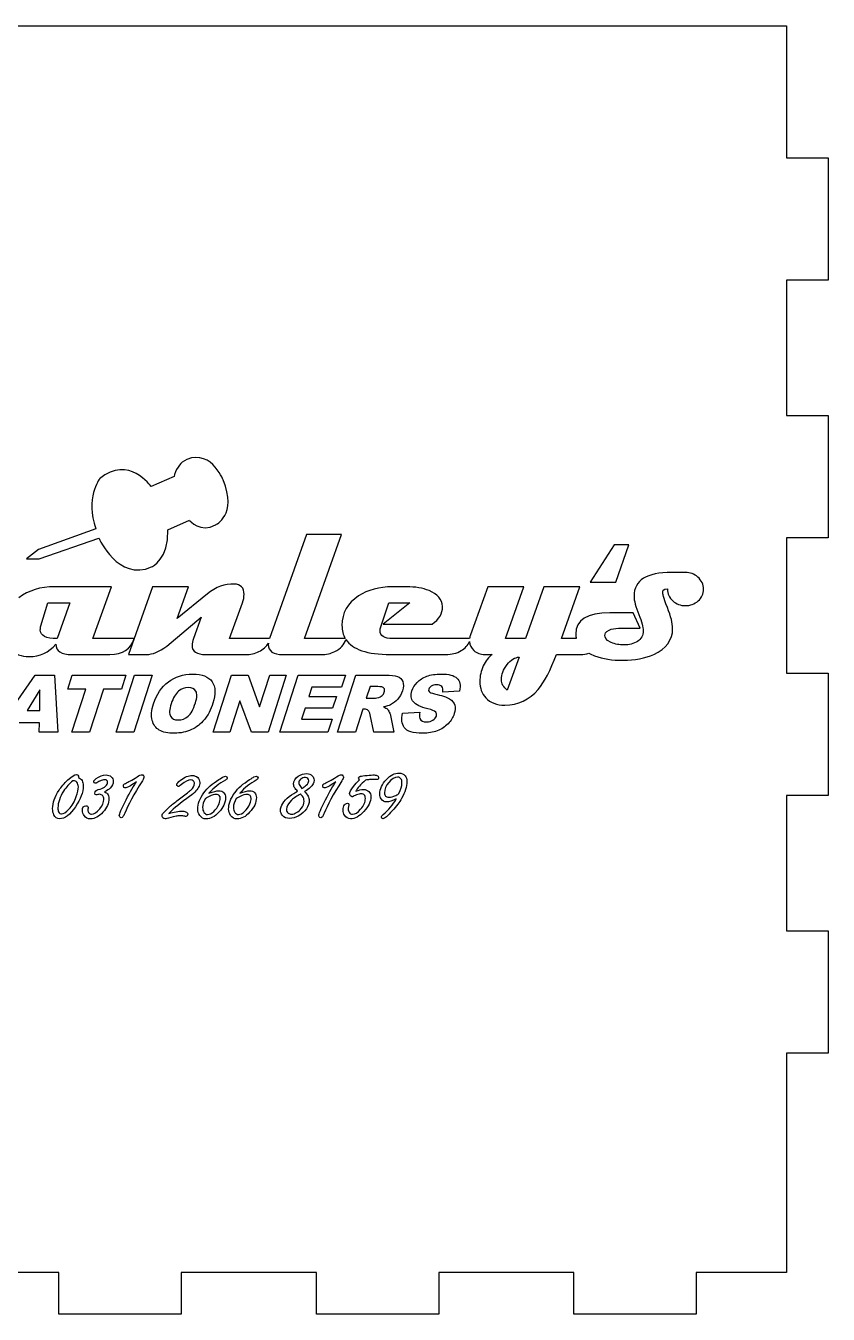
# Model space of a CAD drawing. Extents: x 3 to 321, y 332 to 598.
# Drawn here: x 50.9 to 113.2, y 494 to 594 of the extents above; entities that cross this region are included whole.
import ezdxf

# ---------------------------------------------------------------- set-up
doc = ezdxf.new("R2010")
doc.units = 0
doc.layers.get('0').update_dxf_attribs({"linetype": 'CONTINUOUS'})

msp = doc.modelspace()

# ---------------------------------------------------------------- linework, layer by layer
at = {"color": 7}
for p, q in [((6.468883, 594.014871), (109.968883, 594.014871)), ((109.968883, 594.014871), (109.968883, 583.764871)), ((109.968883, 583.764871), (113.218883, 583.764871)), ((113.218883, 583.764871), (113.218883, 574.264871)), ((113.218883, 574.264871), (109.968883, 574.264871)), ((109.968883, 574.264871), (109.968883, 563.764871)), ((109.968883, 563.764871), (113.218883, 563.764871)), ((113.218883, 563.764871), (113.218883, 554.264871)), ((113.218883, 554.264871), (109.968883, 554.264871)), ((109.968883, 554.264871), (109.968883, 543.764871)), ((109.968883, 543.764871), (113.218883, 543.764871)), ((113.218883, 543.764871), (113.218883, 534.264871)), ((113.218883, 534.264871), (109.968883, 534.264871)), ((109.968883, 534.264871), (109.968883, 523.764871)), ((109.968883, 523.764871), (113.218883, 523.764871)), ((113.218883, 523.764871), (113.218883, 514.264871)), ((113.218883, 514.264871), (109.968883, 514.264871)), ((109.968883, 514.264871), (109.968883, 497.264871)), ((53.468883, 497.264871), (42.968883, 497.264871)), ((53.468883, 494.014871), (53.468883, 497.264871)), ((73.468883, 497.264871), (62.968883, 497.264871)), ((62.968883, 497.264871), (62.968883, 494.014871)), ((73.468883, 494.014871), (73.468883, 497.264871)), ((93.468883, 497.264871), (82.968883, 497.264871)), ((82.968883, 497.264871), (82.968883, 494.014871)), ((93.468883, 494.014871), (93.468883, 497.264871)), ((109.968883, 497.264871), (102.968883, 497.264871)), ((102.968883, 497.264871), (102.968883, 494.014871)), ((62.968883, 494.014871), (53.468883, 494.014871)), ((82.968883, 494.014871), (73.468883, 494.014871)), ((102.968883, 494.014871), (93.468883, 494.014871))]:
    msp.add_line(p, q, dxfattribs=at)
at = {"color": 3}
for p, q in [((62.432408, 559.021457), (60.625608, 558.249729)), ((61.942342, 554.883466), (63.602349, 555.63358)), ((56.347668, 554.976846), (51.888241, 553.37681)), ((51.935329, 552.644757), (56.581627, 554.245773)), ((72.689828, 554.543512), (69.819639, 546.454296)), ((72.541647, 546.454296), (75.42759, 554.543512)), ((75.42759, 554.543512), (72.689828, 554.543512)), ((51.888241, 553.37681), (50.944991, 552.649787)), ((96.588975, 553.741348), (94.726638, 550.826034)), ((97.740982, 553.741348), (96.588975, 553.741348)), ((96.711361, 550.826034), (97.740982, 553.741348)), ((50.944991, 552.649787), (51.935329, 552.644757)), ((102.138211, 551.590171), (101.069532, 551.590171)), ((57.558791, 550.475159), (53.141932, 550.475159)), ((56.104155, 546.454296), (57.558791, 550.475159)), ((60.737877, 550.475159), (58.889633, 545.216118)), ((63.531156, 550.475159), (60.737877, 550.475159)), ((62.654549, 548.001169), (63.531156, 550.475159)), ((80.493952, 550.475159), (79.371718, 550.475159)), ((86.779969, 550.475159), (85.436268, 546.755089)), ((89.588978, 550.475159), (86.779969, 550.475159)), ((88.142194, 546.454296), (89.588978, 550.475159)), ((91.136027, 550.475159), (89.713025, 546.454296)), ((93.929356, 550.475159), (91.136027, 550.475159)), ((92.503888, 546.454296), (93.929356, 550.475159)), ((94.726638, 550.826034), (96.711361, 550.826034)), ((52.075492, 547.436176), (52.616677, 549.236704)), ((52.616677, 549.236704), (54.327385, 549.236704)), ((54.327385, 549.236704), (53.342661, 546.454296)), ((65.014986, 549.933747), (62.654549, 548.001169)), ((66.730777, 546.454296), (67.72899, 549.236704)), ((78.466094, 547.373184), (79.099892, 549.236704)), ((80.733917, 549.236704), (78.647319, 547.576329)), ((79.099892, 549.236704), (80.733917, 549.236704)), ((61.852032, 545.865621), (64.513262, 548.117515)), ((64.513262, 548.117515), (63.924562, 546.454296)), ((98.068854, 548.446142), (96.260474, 548.446142)), ((98.61326, 547.253239), (98.068854, 548.446142)), ((78.647319, 547.576329), (82.458139, 547.576329)), ((96.939371, 547.253239), (98.61326, 547.253239)), ((59.314824, 546.454296), (56.104155, 546.454296)), ((69.819639, 546.454296), (66.730777, 546.454296)), ((75.714994, 546.454296), (72.541647, 546.454296)), ((85.369677, 546.454296), (79.416389, 546.454296)), ((89.713025, 546.454296), (88.142194, 546.454296)), ((93.64837, 546.454296), (92.503888, 546.454296)), ((54.488452, 545.216118), (57.41889, 545.216118)), ((58.889633, 545.216118), (60.312635, 545.216118)), ((64.874857, 545.216118), (67.961304, 545.216118)), ((70.87863, 545.216118), (73.856356, 545.216118)), ((79.215886, 545.216118), (83.524831, 545.216118)), ((86.542396, 545.216118), (87.12868, 545.216118)), ((89.224564, 545.007511), (88.289973, 542.462274)), ((92.102454, 545.216118), (93.990134, 545.216118)), ((48.547696, 539.183735), (51.638986, 543.623929)), ((51.638986, 543.623929), (53.13509, 543.623929)), ((53.13509, 543.623929), (53.381911, 539.183735)), ((54.153631, 542.527086), (54.504979, 543.623929)), ((54.504979, 543.623929), (58.675588, 543.623929)), ((57.927825, 539.183735), (59.350657, 543.623929)), ((58.675588, 543.623929), (58.324076, 542.527086)), ((60.725783, 543.623929), (59.303157, 539.183735)), ((59.350657, 543.623929), (60.725783, 543.623929)), ((65.463967, 539.183735), (66.886593, 543.623929)), ((66.886593, 543.623929), (68.168697, 543.623929)), ((68.168697, 543.623929), (69.053354, 541.167669)), ((69.053354, 541.167669), (69.840577, 543.623929)), ((71.133525, 543.623929), (69.710899, 539.183735)), ((69.840577, 543.623929), (71.133525, 543.623929)), ((70.619719, 539.183735), (72.042345, 543.623929)), ((72.042345, 543.623929), (75.718693, 543.623929)), ((75.119946, 539.183735), (76.542944, 543.623929)), ((75.718693, 543.623929), (75.415093, 542.676066)), ((76.542944, 543.623929), (78.829693, 543.623929)), ((52.003405, 542.473112), (51.003996, 540.876934)), ((51.982871, 540.876934), (52.003405, 542.473112)), ((55.552301, 542.527086), (54.153631, 542.527086)), ((54.481022, 539.183735), (55.552301, 542.527086)), ((56.92421, 542.527086), (55.852891, 539.183735)), ((58.324076, 542.527086), (56.92421, 542.527086)), ((73.11383, 542.676066), (72.887542, 541.969778)), ((75.415093, 542.676066), (73.11383, 542.676066)), ((77.633767, 542.727607), (77.344685, 541.825215)), ((78.236595, 542.727607), (77.633767, 542.727607)), ((84.593885, 542.37609), (83.275946, 542.300798)), ((67.535273, 541.621482), (66.754111, 539.183735)), ((68.417539, 539.183735), (67.535273, 541.621482)), ((72.59722, 541.064174), (72.316958, 540.189577)), ((74.732152, 541.064174), (72.59722, 541.064174)), ((72.887542, 541.969778), (75.022471, 541.969778)), ((75.022471, 541.969778), (74.732152, 541.064174)), ((77.344685, 541.825215), (77.923718, 541.825215)), ((51.003996, 540.876934), (51.982871, 540.876934)), ((72.316958, 540.189577), (74.685473, 540.189577)), ((74.685473, 540.189577), (74.363318, 539.183735)), ((77.075676, 540.985666), (76.498247, 539.183735)), ((77.196489, 540.985666), (77.075676, 540.985666)), ((77.937408, 539.183735), (77.639416, 540.541131)), ((79.236788, 540.470664), (79.488063, 539.183735)), ((80.158101, 540.652667), (81.490138, 540.734396)), ((51.962543, 539.916573), (50.399353, 539.916573)), ((51.946008, 539.183735), (51.962543, 539.916573)), ((53.381911, 539.183735), (51.946008, 539.183735)), ((55.852891, 539.183735), (54.481022, 539.183735)), ((59.303157, 539.183735), (57.927825, 539.183735)), ((66.754111, 539.183735), (65.463967, 539.183735)), ((69.710899, 539.183735), (68.417539, 539.183735)), ((74.363318, 539.183735), (70.619719, 539.183735)), ((76.498247, 539.183735), (75.119946, 539.183735)), ((79.488063, 539.183735), (77.937408, 539.183735)), ((72.226056, 534.971472), (72.335581, 534.824095))]:
    msp.add_line(p, q, dxfattribs=at)
for points in [[(66.226833, 558.772188), (66.226833, 558.772188), (65.150671, 561.455126), (63.032761, 560.157525)], [(60.625608, 558.249729), (60.625608, 558.249729), (58.901629, 560.753813), (56.626033, 558.85106)], [(63.032761, 560.157525), (63.032761, 560.157525), (62.422373, 559.458166), (62.432408, 559.021457)], [(56.626033, 558.85106), (56.626033, 558.85106), (55.482756, 557.308936), (56.347668, 554.976846)], [(65.630258, 555.284373), (65.630258, 555.284373), (67.356839, 556.034649), (66.226833, 558.772188)], [(63.602349, 555.63358), (63.602349, 555.63358), (64.485828, 554.609648), (65.630258, 555.284373)], [(56.581627, 554.245773), (56.581627, 554.245773), (58.063028, 550.873507), (60.67151, 552.016758)], [(60.67151, 552.016758), (60.67151, 552.016758), (62.047853, 552.676886), (61.942342, 554.883466)], [(101.069532, 551.590171), (99.121829, 551.590171), (98.134086, 550.974895), (98.134086, 549.761859)], [(103.088909, 551.23079), (102.813485, 551.46917), (102.493767, 551.590171), (102.138211, 551.590171)], [(103.53426, 550.293179), (103.53426, 550.654774), (103.38487, 550.96966), (103.088909, 551.23079)], [(53.141932, 550.475159), (52.038421, 550.475159), (51.114299, 550.192461), (50.367351, 549.624876)], [(67.095191, 550.683716), (66.348218, 550.704655), (65.653641, 550.453793), (65.014986, 549.933747)], [(67.852986, 549.880973), (67.852986, 550.395809), (67.602124, 550.662551), (67.095191, 550.683716)], [(79.371718, 550.475159), (78.355335, 550.475159), (77.478778, 550.237359), (76.742274, 549.764828)], [(82.217747, 550.17414), (81.724101, 550.374668), (81.14869, 550.475159), (80.493952, 550.475159)], [(83.255421, 548.951616), (83.22361, 549.498262), (82.877719, 549.90478), (82.217747, 550.17414)], [(100.360837, 550.021781), (100.360837, 550.143588), (100.360837, 550.309084), (100.72807, 550.319755)], [(100.72968, 548.85485), (100.396674, 549.693204), (100.360837, 549.950106), (100.360837, 550.021781)], [(100.72807, 550.319755), (100.72807, 550.310695), (100.727667, 550.301836), (100.727667, 550.293179)], [(100.727667, 550.293179), (100.727667, 549.936818), (100.869406, 549.628374), (101.148455, 549.376506)], [(103.111459, 549.376103), (103.392118, 549.62777), (103.53426, 549.936415), (103.53426, 550.293179)], [(67.72899, 549.236704), (67.813147, 549.474505), (67.852986, 549.688347), (67.852986, 549.880973)], [(76.742274, 549.764828), (75.887008, 549.212972), (75.456582, 548.452962), (75.456582, 547.4813)], [(98.134086, 549.761859), (98.134086, 549.401874), (98.256094, 548.926927), (98.506956, 548.31004)], [(101.148455, 549.376506), (101.419047, 549.133093), (101.749235, 549.009474), (102.129353, 549.009474)], [(102.129353, 549.009474), (102.509068, 549.009474), (102.839658, 549.132892), (103.111459, 549.376103)], [(82.458139, 547.576329), (83.015028, 547.940744), (83.279203, 548.39981), (83.255421, 548.951616)], [(96.260474, 548.446142), (94.502025, 548.446142), (93.610116, 547.887642), (93.610116, 546.786144)], [(98.506956, 548.31004), (98.729631, 547.758989), (98.842781, 547.339611), (98.842781, 547.063582)], [(101.133959, 547.231897), (101.133959, 547.637988), (101.001481, 548.168905), (100.72968, 548.85485)], [(52.027776, 547.127556), (52.027776, 547.219742), (52.043656, 547.322825), (52.075492, 547.436176)], [(53.342661, 546.454296), (52.466079, 546.454296), (52.027776, 546.678582), (52.027776, 547.127556)], [(75.456582, 547.4813), (75.456582, 547.087063), (75.544137, 546.745601), (75.714994, 546.454296)], [(78.413369, 547.080041), (78.413369, 547.167018), (78.429073, 547.264866), (78.466094, 547.373184)], [(79.416389, 546.454296), (78.748791, 546.454296), (78.413369, 546.662903), (78.413369, 547.080041)], [(95.879148, 546.683061), (95.879148, 546.810304), (95.91579, 546.973989), (96.202892, 547.108681)], [(96.202892, 547.108681), (96.407447, 547.204516), (96.655088, 547.253239), (96.939371, 547.253239)], [(98.842781, 547.063582), (98.842781, 546.693128), (98.701847, 546.428978), (98.39743, 546.230463)], [(99.6759, 545.226612), (100.643107, 545.663104), (101.133959, 546.337975), (101.133959, 547.231897)], [(51.162041, 545.060235), (51.98308, 545.060235), (52.674636, 545.382394), (53.234344, 546.021428)], [(53.234344, 546.021428), (53.234344, 545.485477), (53.654125, 545.216118), (54.488452, 545.216118)], [(57.41889, 545.216118), (58.435399, 545.216118), (59.066806, 545.628022), (59.314824, 546.454296)], [(63.924562, 546.454296), (63.853315, 546.248533), (63.816244, 546.066124), (63.816244, 545.91311)], [(69.006629, 545.448407), (69.339635, 545.605145), (69.583978, 545.826461), (69.745976, 546.108253)], [(69.745976, 546.108253), (69.742403, 546.071334), (69.735482, 546.03235), (69.735482, 545.997671)], [(74.902058, 545.448407), (75.337594, 545.652333), (75.622128, 545.966086), (75.762232, 546.381589)], [(75.762232, 546.381589), (76.271354, 545.606051), (77.420416, 545.216118), (79.215886, 545.216118)], [(84.70744, 545.516911), (85.017292, 545.698161), (85.233777, 545.935836), (85.365248, 546.226109)], [(85.365248, 546.226109), (85.385305, 545.951792), (85.49244, 545.71832), (85.694806, 545.530173)], [(85.436268, 546.755089), (85.400405, 546.652962), (85.381228, 546.553352), (85.369677, 546.454296)], [(93.610116, 546.786144), (93.610116, 546.670403), (93.625493, 546.560827), (93.64837, 546.454296)], [(96.372415, 546.146708), (95.879148, 546.358511), (95.879148, 546.602931), (95.879148, 546.683061)], [(97.338012, 545.956246), (96.997355, 545.956246), (96.672, 546.020673), (96.372415, 546.146708)], [(98.39743, 546.230463), (98.1212, 546.048457), (97.76484, 545.956246), (97.338012, 545.956246)], [(49.694091, 545.617552), (50.068798, 545.247476), (50.559826, 545.060235), (51.162041, 545.060235)], [(60.312635, 545.216118), (60.714119, 545.216118), (61.226312, 545.432753), (61.852032, 545.865621)], [(63.816244, 545.91311), (63.816244, 545.448407), (64.169787, 545.216118), (64.874857, 545.216118)], [(67.961304, 545.216118), (68.333394, 545.216118), (68.682079, 545.2926), (69.006629, 545.448407)], [(69.735482, 545.997671), (69.735482, 545.477449), (70.1156, 545.216118), (70.87863, 545.216118)], [(73.856356, 545.216118), (74.228823, 545.216118), (74.577533, 545.2926), (74.902058, 545.448407)], [(83.524831, 545.216118), (83.968167, 545.216118), (84.364367, 545.316357), (84.70744, 545.516911)], [(85.694806, 545.530173), (85.919494, 545.321592), (86.201739, 545.216118), (86.542396, 545.216118)], [(87.12868, 545.216118), (86.840797, 545.010304), (86.608458, 544.714394), (86.428843, 544.326222)], [(88.27671, 544.432099), (88.569827, 544.814608), (88.88431, 545.007511), (89.224564, 545.007511)], [(90.68748, 542.510191), (91.181125, 543.096072), (91.653454, 543.999231), (92.102454, 545.216118)], [(93.990134, 545.216118), (94.222599, 545.216118), (94.432338, 545.251502), (94.623731, 545.315501)], [(94.623731, 545.315501), (94.762651, 545.242971), (94.910506, 545.174316), (95.077839, 545.114268)], [(95.077839, 545.114268), (95.719691, 544.884345), (96.462613, 544.767571), (97.286471, 544.767571)], [(97.286471, 544.767571), (98.193278, 544.767571), (98.997405, 544.922196), (99.6759, 545.226612)], [(86.428843, 544.326222), (86.252072, 543.940844), (86.162278, 543.539762), (86.162278, 543.127858)], [(87.841401, 543.283665), (87.841401, 543.663809), (87.986386, 544.046368), (88.27671, 544.432099)], [(60.825237, 541.401214), (61.057589, 542.126015), (61.440931, 542.690163), (61.973251, 543.09363)], [(61.973251, 543.09363), (62.507179, 543.497921), (63.134129, 543.699262), (63.854513, 543.699262)], [(63.854513, 543.699262), (64.593783, 543.699262), (65.099961, 543.500729), (65.372965, 543.104103)], [(65.372965, 543.104103), (65.64519, 542.707893), (65.667329, 542.151782), (65.438612, 541.437458)], [(78.829693, 543.623929), (79.253735, 543.623929), (79.566571, 543.587685), (79.766308, 543.514414)], [(79.766308, 543.514414), (79.967645, 543.441926), (80.105364, 543.307465), (80.179876, 543.110123)], [(80.179876, 543.110123), (80.25434, 542.913647), (80.245474, 542.674041), (80.155298, 542.3918)], [(80.884506, 542.39984), (80.957818, 542.628561), (81.093104, 542.844375), (81.290405, 543.046912)], [(81.290405, 543.046912), (81.487706, 543.249862), (81.737372, 543.40894), (82.040189, 543.525712)], [(82.040189, 543.525712), (82.342967, 543.64166), (82.725525, 543.699262), (83.18779, 543.699262)], [(83.18779, 543.699262), (83.755529, 543.699262), (84.154583, 543.594159), (84.384912, 543.383169)], [(84.384912, 543.383169), (84.61524, 543.172138), (84.684099, 542.836335), (84.593885, 542.37609)], [(86.162278, 543.127858), (86.162278, 542.607611), (86.315291, 542.182369), (86.618928, 541.852584)], [(88.289973, 542.462274), (87.991999, 542.668439), (87.841401, 542.943034), (87.841401, 543.283665)], [(62.758869, 542.366817), (62.528909, 542.171532), (62.340886, 541.846986), (62.196322, 541.394782)], [(63.518669, 542.660351), (63.242861, 542.660351), (62.989153, 542.56333), (62.758869, 542.366817)], [(64.112633, 542.372049), (64.005922, 542.564113), (63.808209, 542.660351), (63.518669, 542.660351)], [(64.072348, 541.454776), (64.206438, 541.87354), (64.219303, 542.178794), (64.112633, 542.372049)], [(78.710941, 542.611655), (78.644886, 542.689338), (78.486633, 542.727607), (78.236595, 542.727607)], [(78.305455, 541.885213), (78.402476, 541.903768), (78.49187, 541.950069), (78.573594, 542.024536)], [(78.573594, 542.024536), (78.654163, 542.099044), (78.710941, 542.184809), (78.741908, 542.281876)], [(78.741908, 542.281876), (78.787845, 542.425611), (78.77778, 542.535539), (78.710941, 542.611655)], [(80.155298, 542.3918), (80.075969, 542.144524), (79.955568, 541.932751), (79.793683, 541.753552)], [(80.997691, 541.542978), (80.811234, 541.767241), (80.773382, 542.052327), (80.884506, 542.39984)], [(82.193988, 542.52387), (82.171437, 542.453773), (82.18434, 542.390563), (82.232253, 542.333785)], [(82.394134, 542.771104), (82.291838, 542.703852), (82.224996, 542.621304), (82.193988, 542.52387)], [(82.232253, 542.333785), (82.278557, 542.275027), (82.414256, 542.221053), (82.640956, 542.170295)], [(82.787539, 542.872166), (82.627266, 542.872166), (82.496392, 542.839138), (82.394134, 542.771104)], [(82.640956, 542.170295), (83.199046, 542.041075), (83.586432, 541.909784), (83.803071, 541.777302)], [(83.199046, 542.73688), (83.118106, 542.826645), (82.980799, 542.872166), (82.787539, 542.872166)], [(83.275946, 542.300798), (83.305761, 542.500119), (83.280399, 542.645879), (83.199046, 542.73688)], [(88.110408, 541.287667), (89.137613, 541.287667), (89.995672, 541.693958), (90.68748, 542.510191)], [(60.715722, 540.104637), (60.6227, 540.45013), (60.658944, 540.882171), (60.825237, 541.401214)], [(62.196322, 541.394782), (62.052583, 540.946206), (62.032049, 540.624876), (62.135503, 540.428359)], [(63.498135, 540.422339), (63.721207, 540.614407), (63.913312, 540.958704), (64.072348, 541.454776)], [(65.438612, 541.437458), (65.272315, 540.918415), (65.048007, 540.492394), (64.766962, 540.16059)], [(77.923718, 541.825215), (77.98532, 541.825215), (78.112978, 541.844553), (78.305455, 541.885213)], [(79.221119, 541.31867), (79.080555, 541.248198), (78.901397, 541.189399), (78.68315, 541.143919)], [(78.68315, 541.143919), (78.82891, 541.088749), (78.930384, 541.033992), (78.988358, 540.979234)], [(79.793683, 541.753552), (79.631018, 541.574765), (79.439741, 541.430201), (79.221119, 541.31867)], [(82.112264, 541.00418), (81.553765, 541.139466), (81.182498, 541.31867), (80.997691, 541.542978)], [(82.732782, 540.746885), (82.660706, 540.837891), (82.45454, 540.923656), (82.112264, 541.00418)], [(83.803071, 541.777302), (84.020493, 541.645236), (84.157016, 541.481743), (84.212186, 541.285271)], [(84.212186, 541.285271), (84.267318, 541.089945), (84.257254, 540.870914), (84.179158, 540.62768)], [(86.618928, 541.852584), (86.970029, 541.474907), (87.466518, 541.287667), (88.110408, 541.287667)], [(61.27138, 539.346813), (60.994747, 539.507086), (60.80994, 539.759557), (60.715722, 540.104637)], [(62.135503, 540.428359), (62.239411, 540.233078), (62.435516, 540.13482), (62.721797, 540.13482)], [(62.721797, 540.13482), (63.016576, 540.13482), (63.275889, 540.230646), (63.498135, 540.422339)], [(64.766962, 540.16059), (64.485875, 539.828787), (64.150856, 539.570296), (63.761491, 539.385077)], [(77.499721, 540.883408), (77.423189, 540.951443), (77.321714, 540.985666), (77.196489, 540.985666)], [(77.639416, 540.541131), (77.601979, 540.715878), (77.556454, 540.83063), (77.499721, 540.883408)], [(78.988358, 540.979234), (79.02621, 540.943402), (79.074948, 540.865678), (79.132922, 540.746885)], [(79.132922, 540.746885), (79.190483, 540.626896), (79.225531, 540.535895), (79.236788, 540.470664)], [(80.297428, 539.544526), (80.098932, 539.834848), (80.052627, 540.204091), (80.158101, 540.652667)], [(81.490138, 540.734396), (81.45027, 540.522618), (81.456327, 540.361149), (81.507456, 540.249572)], [(81.507456, 540.249572), (81.590417, 540.069589), (81.764751, 539.980608), (82.027283, 539.980608)], [(82.027283, 539.980608), (82.222604, 539.980608), (82.388073, 540.026129), (82.524183, 540.118326)], [(82.524183, 540.118326), (82.659057, 540.210112), (82.746059, 540.316452), (82.784694, 540.437636)], [(82.784694, 540.437636), (82.821351, 540.552388), (82.804857, 540.655883), (82.732782, 540.746885)], [(84.179158, 540.62768), (84.088157, 540.343418), (83.924671, 540.080887), (83.69071, 539.841285)], [(62.43832, 539.108031), (61.938203, 539.108031), (61.548838, 539.187739), (61.27138, 539.346813)], [(63.761491, 539.385077), (63.371302, 539.200229), (62.931592, 539.108031), (62.43832, 539.108031)], [(81.726119, 539.108031), (80.971095, 539.108031), (80.494316, 539.253007), (80.297428, 539.544526)], [(82.854378, 539.294075), (82.53264, 539.170046), (82.156136, 539.108031), (81.726119, 539.108031)], [(83.69071, 539.841285), (83.45597, 539.600071), (83.177729, 539.418064), (82.854378, 539.294075)], [(78.91396, 535.522321), (79.231262, 535.850898), (79.557423, 536.015186), (79.892845, 536.015186)], [(79.892845, 536.015186), (80.084515, 536.015186), (80.238737, 535.947941), (80.354705, 535.81345)], [(53.483494, 534.683967), (53.654628, 534.941674), (53.886162, 535.207435), (54.178297, 535.481249)], [(54.547946, 535.416419), (54.280977, 535.197368), (54.044813, 534.9304), (53.839452, 534.615513)], [(54.178297, 535.481249), (54.484123, 535.764324), (54.704181, 535.905661), (54.838873, 535.905661)], [(54.619822, 535.416419), (54.594655, 535.416419), (54.570697, 535.416419), (54.547946, 535.416419)], [(54.855987, 535.30327), (54.796593, 535.374139), (54.717872, 535.41199), (54.619822, 535.416419)], [(55.35912, 535.026234), (55.35912, 534.517262), (55.160604, 533.97648), (54.763574, 533.403886)], [(54.838873, 535.905661), (54.941553, 535.905661), (54.992893, 535.824724), (54.992893, 535.662852)], [(54.986048, 534.940869), (54.986048, 535.082205), (54.942761, 535.203006), (54.855987, 535.30327)], [(54.992893, 535.662852), (55.11611, 535.614935), (55.207918, 535.538025), (55.268519, 535.431721)], [(55.268519, 535.431721), (55.32892, 535.325819), (55.35912, 535.190523), (55.35912, 535.026234)], [(56.183984, 535.347966), (56.183984, 535.423265), (56.240961, 535.502188), (56.355118, 535.584332)], [(56.300355, 535.221126), (56.222841, 535.221126), (56.183984, 535.263406), (56.183984, 535.347966)], [(56.413303, 535.255755), (56.379076, 535.232803), (56.341427, 535.221126), (56.300355, 535.221126)], [(56.355118, 535.584332), (56.622086, 535.773586), (56.883417, 535.868213), (57.13891, 535.868213)], [(56.656313, 535.395883), (56.622086, 535.379777), (56.54115, 535.333067), (56.413303, 535.255755)], [(57.039652, 535.491718), (56.916436, 535.491718), (56.788589, 535.459908), (56.656313, 535.395883)], [(57.015694, 534.927178), (57.100053, 534.981941), (57.167499, 535.054824), (57.217631, 535.146229)], [(57.202129, 535.443801), (57.166895, 535.475612), (57.112737, 535.491718), (57.039652, 535.491718)], [(57.13891, 535.868213), (57.291722, 535.868213), (57.420777, 535.821503), (57.525672, 535.727682)], [(57.255281, 535.296827), (57.255281, 535.362865), (57.237563, 535.41199), (57.202129, 535.443801)], [(57.217631, 535.146229), (57.242798, 535.193744), (57.255281, 535.244078), (57.255281, 535.296827)], [(57.693383, 535.368502), (57.693383, 535.183678), (57.613454, 535.010128), (57.453796, 534.848255)], [(57.525672, 535.727682), (57.637412, 535.627417), (57.693383, 535.507825), (57.693383, 535.368502)], [(58.487443, 535.03308), (58.487443, 535.074152), (58.496302, 535.109587), (58.514825, 535.138981)], [(58.596969, 534.858725), (58.523683, 534.858725), (58.487443, 534.916709), (58.487443, 535.03308)], [(58.514825, 535.138981), (58.533347, 535.166363), (58.576433, 535.192939), (58.644886, 535.217904)], [(59.952348, 535.420043), (59.292778, 534.352169), (58.836556, 533.513412), (58.583278, 532.904176)], [(59.024602, 535.03308), (58.807967, 534.916709), (58.665422, 534.858725), (58.596969, 534.858725)], [(58.644886, 535.217904), (58.850247, 535.304478), (59.149026, 535.471182), (59.541627, 535.717615)], [(58.689582, 533.927757), (59.018159, 534.575649), (59.289557, 535.046771), (59.503776, 535.341121)], [(59.503776, 535.341121), (59.34432, 535.22032), (59.184461, 535.11764), (59.024602, 535.03308)], [(59.541627, 535.717615), (59.719606, 535.829556), (59.845238, 535.885527), (59.918121, 535.885527)], [(59.918121, 535.885527), (59.966038, 535.885527), (60.009527, 535.861367), (60.048183, 535.81345)], [(60.086033, 535.71077), (60.086033, 535.653591), (60.041337, 535.55695), (59.952348, 535.420043)], [(60.048183, 535.81345), (60.073148, 535.781639), (60.086033, 535.747412), (60.086033, 535.71077)], [(62.622033, 535.115224), (62.622033, 535.197368), (62.72109, 535.313739), (62.920007, 535.464337)], [(62.669951, 535.015765), (62.63814, 535.043146), (62.622033, 535.076568), (62.622033, 535.115224)], [(62.748471, 534.974693), (62.725922, 534.974693), (62.699748, 534.988384), (62.669951, 535.015765)], [(62.988461, 535.132539), (62.860412, 535.027442), (62.780684, 534.974693), (62.748471, 534.974693)], [(62.920007, 535.464337), (63.239323, 535.70634), (63.543739, 535.82714), (63.83366, 535.82714)], [(63.714068, 535.478028), (63.508707, 535.478028), (63.266704, 535.362865), (62.988461, 535.132539)], [(63.91218, 535.409574), (63.859833, 535.455076), (63.793796, 535.478028), (63.714068, 535.478028)], [(63.72051, 534.700879), (63.907751, 534.865167), (64.001572, 535.029456), (64.001572, 535.193744)], [(63.83366, 535.82714), (64.000364, 535.82714), (64.139284, 535.773586), (64.251226, 535.666476)], [(64.001572, 535.193744), (64.001572, 535.28515), (63.971775, 535.357227), (63.91218, 535.409574)], [(64.412293, 535.293199), (64.412293, 535.037509), (64.281829, 534.784231), (64.021706, 534.533369)], [(64.251226, 535.666476), (64.358336, 535.563393), (64.412293, 535.439372), (64.412293, 535.293199)], [(64.727179, 534.478606), (64.998577, 534.852685), (65.386346, 535.197368), (65.890888, 535.512254)], [(66.407511, 535.471182), (65.932766, 535.217904), (65.506341, 534.878053), (65.127431, 534.451225)], [(65.890888, 535.512254), (66.041486, 535.608089), (66.153025, 535.674127), (66.225907, 535.71077)], [(66.225907, 535.71077), (66.294361, 535.744996), (66.357177, 535.762311), (66.414356, 535.762311)], [(66.544417, 535.649161), (66.544417, 535.580708), (66.498916, 535.521516), (66.407511, 535.471182)], [(66.414356, 535.762311), (66.500929, 535.762311), (66.544417, 535.72446), (66.544417, 535.649161)], [(67.123051, 534.478606), (67.394449, 534.852685), (67.782217, 535.197368), (68.28676, 535.512254)], [(68.803382, 535.471182), (68.328637, 535.217904), (67.902212, 534.878053), (67.523302, 534.451225)], [(68.28676, 535.512254), (68.437357, 535.608089), (68.548896, 535.674127), (68.621779, 535.71077)], [(68.621779, 535.71077), (68.690233, 535.744996), (68.753049, 535.762311), (68.810227, 535.762311)], [(68.940289, 535.649161), (68.940289, 535.580708), (68.894788, 535.521516), (68.803382, 535.471182)], [(68.810227, 535.762311), (68.896801, 535.762311), (68.940289, 535.72446), (68.940289, 535.649161)], [(71.702186, 535.163141), (71.702186, 535.400313), (71.82218, 535.600036), (72.061768, 535.762311)], [(71.794799, 534.858725), (71.733191, 534.95456), (71.702186, 535.056032), (71.702186, 535.163141)], [(72.061768, 535.762311), (72.267128, 535.901231), (72.490608, 535.970893), (72.732612, 535.970893)], [(72.246592, 535.53279), (72.148341, 535.453062), (72.099216, 535.360449), (72.099216, 535.255755)], [(72.099216, 535.255755), (72.099216, 535.180054), (72.141496, 535.085427), (72.226056, 534.971472)], [(72.616241, 535.672919), (72.483763, 535.672919), (72.360547, 535.626209), (72.246592, 535.53279)], [(72.335581, 534.824095), (72.472488, 534.899797), (72.588859, 534.98395), (72.684694, 535.077776)], [(72.804689, 535.590775), (72.756369, 535.645537), (72.693956, 535.672919), (72.616241, 535.672919)], [(72.684694, 535.077776), (72.80791, 535.198576), (72.869519, 535.312531), (72.869519, 535.420043)], [(72.732612, 535.970893), (72.908175, 535.970893), (73.048706, 535.91613), (73.153399, 535.806604)], [(72.869519, 535.420043), (72.869519, 535.488497), (72.847775, 535.545273), (72.804689, 535.590775)], [(73.290306, 535.461116), (73.290306, 535.257768), (73.192458, 535.070528), (72.996359, 534.899797)], [(73.153399, 535.806604), (73.244805, 535.71077), (73.290306, 535.595607), (73.290306, 535.461116)], [(73.97162, 535.03308), (73.97162, 535.074152), (73.980881, 535.109587), (73.999001, 535.138981)], [(74.081145, 534.858725), (74.008262, 534.858725), (73.97162, 534.916709), (73.97162, 535.03308)], [(73.999001, 535.138981), (74.017121, 535.166363), (74.060609, 535.192939), (74.129063, 535.217904)], [(75.436524, 535.420043), (74.776955, 534.352169), (74.320732, 533.513412), (74.067454, 532.904176)], [(74.508778, 535.03308), (74.292143, 534.916709), (74.149599, 534.858725), (74.081145, 534.858725)], [(74.129063, 535.217904), (74.334423, 535.304478), (74.633202, 535.471182), (75.025803, 535.717615)], [(74.173759, 533.927757), (74.502335, 534.575649), (74.773733, 535.046771), (74.987952, 535.341121)], [(74.987952, 535.341121), (74.828496, 535.22032), (74.668637, 535.11764), (74.508778, 535.03308)], [(75.025803, 535.717615), (75.203782, 535.829556), (75.329414, 535.885527), (75.402297, 535.885527)], [(75.402297, 535.885527), (75.450215, 535.885527), (75.493703, 535.861367), (75.532359, 535.81345)], [(75.57021, 535.71077), (75.57021, 535.653591), (75.525513, 535.55695), (75.436524, 535.420043)], [(75.532359, 535.81345), (75.557324, 535.781639), (75.57021, 535.747412), (75.57021, 535.71077)], [(76.346955, 534.964626), (76.472587, 535.13576), (76.627614, 535.30931), (76.812439, 535.484873)], [(77.281546, 535.464337), (76.893375, 535.128915), (76.645734, 534.84141), (76.538625, 534.601823)], [(76.73714, 535.642316), (76.73714, 535.694663), (76.772575, 535.732514), (76.843444, 535.755063)], [(76.812439, 535.484873), (76.762105, 535.553326), (76.73714, 535.605673), (76.73714, 535.642316)], [(76.843444, 535.755063), (76.877268, 535.76674), (77.006525, 535.787276), (77.230005, 535.817074)], [(77.230005, 535.817074), (77.483283, 535.850898), (77.688643, 535.868213), (77.846086, 535.868213)], [(77.598043, 535.510644), (77.491739, 535.500174), (77.38624, 535.484873), (77.281546, 535.464337)], [(77.921385, 535.525945), (77.81186, 535.525945), (77.703945, 535.52071), (77.598043, 535.510644)], [(77.846086, 535.868213), (77.996684, 535.868213), (78.105001, 535.858146), (78.171442, 535.837207)], [(77.999905, 535.522321), (77.977356, 535.524737), (77.951182, 535.525945), (77.921385, 535.525945)], [(78.136812, 535.515878), (78.114263, 535.515878), (78.068359, 535.517892), (77.999905, 535.522321)], [(78.294658, 535.672919), (78.294658, 535.568225), (78.241908, 535.515878), (78.136812, 535.515878)], [(78.171442, 535.837207), (78.253586, 535.814658), (78.294658, 535.759895), (78.294658, 535.672919)], [(78.390493, 534.393241), (78.390493, 534.785439), (78.564848, 535.161933), (78.91396, 535.522321)], [(79.09194, 535.289579), (78.870472, 535.023013), (78.760141, 534.75685), (78.760141, 534.492297)], [(79.779696, 535.697079), (79.546954, 535.697079), (79.317836, 535.56138), (79.09194, 535.289579)], [(80.031363, 535.580708), (79.975392, 535.658423), (79.891637, 535.697079), (79.779696, 535.697079)], [(79.87553, 534.416994), (80.035389, 534.745575), (80.11552, 535.016973), (80.11552, 535.231595)], [(80.11552, 535.231595), (80.11552, 535.386622), (80.087334, 535.502993), (80.031363, 535.580708)], [(80.505302, 535.368502), (80.505302, 534.973888), (80.363966, 534.527732), (80.080891, 534.030035)], [(80.354705, 535.81345), (80.455372, 535.697079), (80.505302, 535.548897), (80.505302, 535.368502)], [(52.987207, 533.253289), (52.987207, 533.705082), (53.152703, 534.18184), (53.483494, 534.683967)], [(53.839452, 534.615513), (53.545102, 534.16372), (53.397928, 533.726826), (53.397928, 533.304427)], [(54.250173, 533.208592), (54.494391, 533.477977), (54.686061, 533.806554), (54.825182, 534.194323)], [(54.825182, 534.194323), (54.932493, 534.489076), (54.986048, 534.737522), (54.986048, 534.940869)], [(56.266128, 534.454446), (56.266128, 534.532161), (56.292302, 534.596185), (56.34485, 534.646116)], [(56.365386, 534.321163), (56.299147, 534.321163), (56.266128, 534.365859), (56.266128, 534.454446)], [(56.34485, 534.646116), (56.374446, 534.675914), (56.437262, 534.703295), (56.533097, 534.72826)], [(56.485179, 534.344921), (56.432631, 534.329217), (56.392767, 534.321163), (56.365386, 534.321163)], [(56.615241, 534.365859), (56.571954, 534.365859), (56.528466, 534.358611), (56.485179, 534.344921)], [(56.533097, 534.72826), (56.722552, 534.77658), (56.883417, 534.842618), (57.015694, 534.927178)], [(56.871941, 534.256334), (56.810333, 534.329217), (56.724766, 534.365859), (56.615241, 534.365859)], [(56.957508, 533.975272), (56.957508, 534.094059), (56.928919, 534.18788), (56.871941, 534.256334)], [(57.361384, 534.043725), (57.361384, 533.672063), (57.205149, 533.314897), (56.892477, 532.972629)], [(57.453796, 534.848255), (57.367021, 534.75685), (57.219846, 534.659807), (57.012271, 534.557529)], [(57.012271, 534.557529), (57.126427, 534.509209), (57.207363, 534.455654), (57.255281, 534.396462)], [(57.255281, 534.396462), (57.325949, 534.311902), (57.361384, 534.194323), (57.361384, 534.043725)], [(63.405624, 534.040504), (62.687262, 533.515828), (62.223795, 533.128864), (62.016421, 532.880016)], [(62.307147, 533.59918), (62.503246, 533.763469), (62.746458, 533.952722), (63.035976, 534.166942)], [(63.035976, 534.166942), (63.366968, 534.411361), (63.595281, 534.58934), (63.72051, 534.700879)], [(64.021706, 534.533369), (63.910167, 534.423844), (63.704806, 534.259555), (63.405624, 534.040504)], [(64.254447, 533.222283), (64.254447, 533.628575), (64.412293, 534.047349), (64.727179, 534.478606)], [(64.846771, 534.030035), (64.705435, 533.799709), (64.634565, 533.572604), (64.634565, 533.349124)], [(64.938982, 534.092045), (64.882206, 534.057416), (64.851201, 534.037283), (64.846771, 534.030035)], [(65.141121, 534.197947), (65.081929, 534.172982), (65.014684, 534.137547), (64.938982, 534.092045)], [(65.127431, 534.451225), (65.469698, 534.576857), (65.718546, 534.639673), (65.873573, 534.639673)], [(65.70244, 534.352169), (65.549426, 534.352169), (65.362588, 534.300627), (65.141121, 534.197947)], [(65.928336, 534.262777), (65.871157, 534.322371), (65.795859, 534.352169), (65.70244, 534.352169)], [(65.873573, 534.639673), (66.060814, 534.639673), (66.199734, 534.585716), (66.29114, 534.478606)], [(66.411135, 534.112179), (66.411135, 533.72441), (66.237585, 533.344694), (65.890888, 532.972629)], [(65.9078, 533.636628), (65.973838, 533.796487), (66.006856, 533.935408), (66.006856, 534.054195)], [(66.006856, 534.054195), (66.006856, 534.140768), (65.980683, 534.21043), (65.928336, 534.262777)], [(66.29114, 534.478606), (66.370868, 534.385187), (66.411135, 534.262777), (66.411135, 534.112179)], [(66.650319, 533.222283), (66.650319, 533.628575), (66.808165, 534.047349), (67.123051, 534.478606)], [(67.242643, 534.030035), (67.101307, 533.799709), (67.030437, 533.572604), (67.030437, 533.349124)], [(67.334854, 534.092045), (67.278078, 534.057416), (67.247072, 534.037283), (67.242643, 534.030035)], [(67.536993, 534.197947), (67.477801, 534.172982), (67.410555, 534.137547), (67.334854, 534.092045)], [(67.523302, 534.451225), (67.86557, 534.576857), (68.114418, 534.639673), (68.269445, 534.639673)], [(68.098311, 534.352169), (67.945298, 534.352169), (67.75846, 534.300627), (67.536993, 534.197947)], [(68.324208, 534.262777), (68.267029, 534.322371), (68.19173, 534.352169), (68.098311, 534.352169)], [(68.269445, 534.639673), (68.456685, 534.639673), (68.595606, 534.585716), (68.687011, 534.478606)], [(68.807006, 534.112179), (68.807006, 533.72441), (68.633456, 533.344694), (68.28676, 532.972629)], [(68.303672, 533.636628), (68.369709, 533.796487), (68.402728, 533.935408), (68.402728, 534.054195)], [(68.402728, 534.054195), (68.402728, 534.140768), (68.376555, 534.21043), (68.324208, 534.262777)], [(68.687011, 534.478606), (68.766739, 534.385187), (68.807006, 534.262777), (68.807006, 534.112179)], [(70.682631, 533.109536), (70.682631, 533.481601), (70.910541, 533.841989), (71.367166, 534.191102)], [(71.367166, 534.191102), (71.606351, 534.375926), (71.819764, 534.51847), (72.007005, 534.618735)], [(72.239747, 534.385993), (71.965933, 534.247072), (71.734399, 534.089629), (71.545145, 533.914066)], [(72.007005, 534.618735), (71.906741, 534.716986), (71.835871, 534.796714), (71.794799, 534.858725)], [(72.290885, 534.338478), (72.259075, 534.370289), (72.242163, 534.385993), (72.239747, 534.385993)], [(72.383499, 534.235395), (72.362963, 534.262777), (72.331957, 534.297406), (72.290885, 534.338478)], [(72.513561, 533.841989), (72.513561, 533.983325), (72.470072, 534.114595), (72.383499, 534.235395)], [(72.996359, 534.899797), (72.891263, 534.805975), (72.743886, 534.697658), (72.554633, 534.574441)], [(72.554633, 534.574441), (72.67342, 534.455654), (72.762409, 534.338881), (72.821601, 534.223718)], [(72.821601, 534.223718), (72.880793, 534.108555), (72.910591, 533.99621), (72.910591, 533.886685)], [(76.049384, 534.420622), (76.049384, 534.516457), (76.14844, 534.697658), (76.346955, 534.964626)], [(76.117837, 534.25271), (76.071933, 534.314318), (76.049384, 534.370289), (76.049384, 534.420622)], [(76.247496, 534.170566), (76.204411, 534.170566), (76.160923, 534.197947), (76.117837, 534.25271)], [(76.323198, 534.194323), (76.295816, 534.178619), (76.270448, 534.170566), (76.247496, 534.170566)], [(76.572852, 534.317539), (76.538625, 534.306265), (76.455273, 534.265193), (76.323198, 534.194323)], [(76.538625, 534.601823), (76.764521, 534.693228), (76.957399, 534.73873), (77.117258, 534.73873)], [(76.956191, 534.399684), (76.851095, 534.399684), (76.723449, 534.372302), (76.572852, 534.317539)], [(76.90465, 533.205371), (77.151082, 533.488447), (77.274298, 533.769911), (77.274298, 534.050973)], [(77.195778, 534.312707), (77.143431, 534.370691), (77.063301, 534.399684), (76.956191, 534.399684)], [(77.117258, 534.73873), (77.30168, 534.73873), (77.44664, 534.683967), (77.551736, 534.574441)], [(77.69871, 534.17419), (77.69871, 533.797293), (77.519926, 533.417577), (77.161552, 533.034237)], [(77.274298, 534.050973), (77.274298, 534.166942), (77.248125, 534.25432), (77.195778, 534.312707)], [(77.551736, 534.574441), (77.649987, 534.471761), (77.69871, 534.338478), (77.69871, 534.17419)], [(78.50324, 534.006277), (78.427941, 534.113387), (78.390493, 534.242643), (78.390493, 534.393241)], [(78.92443, 533.780381), (78.744035, 533.780381), (78.603504, 533.855679), (78.50324, 534.006277)], [(78.660683, 532.797871), (79.085094, 533.15383), (79.422932, 533.558913), (79.673794, 534.013123)], [(78.760141, 534.492297), (78.760141, 534.37351), (78.787926, 534.284521), (78.843896, 534.225328)], [(78.843896, 534.225328), (78.899867, 534.166136), (78.983622, 534.136339), (79.095161, 534.136339)], [(79.673794, 534.013123), (79.356492, 533.858095), (79.106838, 533.780381), (78.92443, 533.780381)], [(79.095161, 534.136339), (79.245758, 534.136339), (79.422932, 534.18184), (79.625877, 534.273246)], [(80.080891, 534.030035), (79.92828, 533.761053), (79.688693, 533.446166), (79.362532, 533.085376)], [(79.625877, 534.273246), (79.780904, 534.346129), (79.864256, 534.394046), (79.87553, 534.416994)], [(53.083042, 532.774114), (53.019219, 532.906592), (52.987207, 533.066048), (52.987207, 533.253289)], [(53.397928, 533.304427), (53.397928, 533.179198), (53.415041, 533.080947), (53.449268, 533.01048)], [(53.449268, 533.01048), (53.506245, 532.900954), (53.584967, 532.846192), (53.685432, 532.846192)], [(54.763574, 533.403886), (54.332317, 532.780959), (53.919382, 532.469295), (53.524566, 532.469295)], [(53.685432, 532.846192), (53.842875, 532.846192), (54.031122, 532.966992), (54.250173, 533.208592)], [(55.294089, 533.116382), (55.294089, 533.358385), (55.387709, 533.479185), (55.574748, 533.479185)], [(55.430996, 532.712506), (55.339792, 532.833306), (55.294089, 532.9682), (55.294089, 533.116382)], [(55.574748, 533.479185), (55.686488, 533.479185), (55.742459, 533.436905), (55.742459, 533.352748)], [(55.735614, 533.28067), (55.728768, 533.242014), (55.725346, 533.202955), (55.725346, 533.164299)], [(55.725346, 533.164299), (55.725346, 533.057189), (55.751519, 532.975045), (55.804067, 532.917866)], [(55.742459, 533.352748), (55.742459, 533.334225), (55.740244, 533.310467), (55.735614, 533.28067)], [(56.01285, 532.825253), (56.206735, 532.825253), (56.415518, 532.961355), (56.6392, 533.232753)], [(56.6392, 533.232753), (56.851405, 533.492876), (56.957508, 533.740517), (56.957508, 533.975272)], [(58.162289, 532.709285), (58.162289, 532.832501), (58.338054, 533.23839), (58.689582, 533.927757)], [(61.482484, 532.729418), (61.482484, 532.797871), (61.541676, 532.890485), (61.660463, 533.006856)], [(61.660463, 533.006856), (61.883944, 533.225907), (62.099371, 533.423214), (62.307147, 533.59918)], [(62.016421, 532.880016), (62.399761, 533.001219), (62.752095, 533.061619), (63.073826, 533.061619)], [(63.073826, 533.061619), (63.199459, 533.061619), (63.300931, 533.035445), (63.378243, 532.983099)], [(64.405045, 532.729418), (64.304781, 532.871157), (64.254447, 533.035445), (64.254447, 533.222283)], [(64.634565, 533.349124), (64.634565, 533.200942), (64.668792, 533.072893), (64.737246, 532.965784)], [(65.01106, 532.801495), (65.170919, 532.801495), (65.333999, 532.876794), (65.500301, 533.027392)], [(65.500301, 533.027392), (65.667005, 533.17799), (65.802704, 533.380934), (65.9078, 533.636628)], [(66.800917, 532.729418), (66.700652, 532.871157), (66.650319, 533.035445), (66.650319, 533.222283)], [(67.030437, 533.349124), (67.030437, 533.200942), (67.064664, 533.072893), (67.133117, 532.965784)], [(67.406931, 532.801495), (67.56679, 532.801495), (67.729871, 532.876794), (67.896172, 533.027392)], [(67.896172, 533.027392), (68.062877, 533.17799), (68.198576, 533.380934), (68.303672, 533.636628)], [(70.83645, 532.722975), (70.73377, 532.84136), (70.682631, 532.970213), (70.682631, 533.109536)], [(71.545145, 533.914066), (71.28019, 533.667634), (71.148115, 533.43006), (71.148115, 533.20215)], [(71.148115, 533.20215), (71.148115, 533.069672), (71.189187, 532.973833), (71.271331, 532.914645)], [(71.936941, 532.946858), (72.077069, 533.025781), (72.196259, 533.128864), (72.294509, 533.256913)], [(72.695164, 533.249665), (72.539734, 533.024171), (72.342427, 532.84136), (72.10284, 532.702037)], [(72.294509, 533.256913), (72.440678, 533.44375), (72.513561, 533.639044), (72.513561, 533.841989)], [(72.910591, 533.886685), (72.910591, 533.672063), (72.838513, 533.459857), (72.695164, 533.249665)], [(73.646264, 532.709285), (73.646264, 532.832501), (73.82223, 533.23839), (74.173759, 533.927757)], [(75.552895, 533.15383), (75.552895, 533.311675), (75.587122, 533.440529), (75.655575, 533.540789)], [(75.658796, 532.736666), (75.58833, 532.859882), (75.552895, 532.998803), (75.552895, 533.15383)], [(75.655575, 533.540789), (75.712754, 533.625354), (75.785637, 533.667634), (75.874626, 533.667634)], [(75.874626, 533.667634), (75.95677, 533.667634), (75.997842, 533.636628), (75.997842, 533.57502)], [(75.977306, 533.496097), (75.954354, 533.43006), (75.94308, 533.34107), (75.94308, 533.229531)], [(75.94308, 533.229531), (75.94308, 533.13128), (75.966032, 533.045512), (76.011533, 532.972629)], [(75.997842, 533.57502), (75.997842, 533.561329), (75.990997, 533.535156), (75.977306, 533.496097)], [(77.161552, 533.034237), (76.808009, 532.653314), (76.460105, 532.462852), (76.117837, 532.462852)], [(76.261187, 532.81881), (76.466547, 532.81881), (76.681169, 532.947664), (76.90465, 533.205371)], [(79.362532, 533.085376), (78.997313, 532.679487), (78.757725, 532.476543), (78.643368, 532.476543)], [(53.524566, 532.469295), (53.328266, 532.469295), (53.181091, 532.57117), (53.083042, 532.774114)], [(55.927283, 532.459228), (55.724138, 532.459228), (55.558843, 532.543788), (55.430996, 532.712506)], [(55.804067, 532.917866), (55.863461, 532.856258), (55.932921, 532.825253), (56.01285, 532.825253)], [(56.892477, 532.972629), (56.579806, 532.630362), (56.258075, 532.459228), (55.927283, 532.459228)], [(58.196516, 532.61345), (58.173765, 532.642844), (58.162289, 532.674655), (58.162289, 532.709285)], [(58.319732, 532.534527), (58.276446, 532.534527), (58.235374, 532.5607), (58.196516, 532.61345)], [(58.449593, 532.62714), (58.406507, 532.56513), (58.363019, 532.534527), (58.319732, 532.534527)], [(58.583278, 532.904176), (58.52167, 532.755994), (58.476974, 532.66338), (58.449593, 532.62714)], [(61.547314, 532.551439), (61.503826, 532.608618), (61.482484, 532.668212), (61.482484, 532.729418)], [(61.715226, 532.459228), (61.651202, 532.459228), (61.595231, 532.490233), (61.547314, 532.551439)], [(62.153328, 532.558687), (61.906896, 532.492247), (61.760728, 532.459228), (61.715226, 532.459228)], [(62.628879, 532.681903), (62.585391, 532.674655), (62.427142, 532.633583), (62.153328, 532.558687)], [(62.940141, 532.705661), (62.855983, 532.705661), (62.752095, 532.697607), (62.628879, 532.681903)], [(63.262275, 532.657743), (63.143488, 532.689554), (63.035976, 532.705661), (62.940141, 532.705661)], [(63.32348, 532.647274), (63.309789, 532.647274), (63.289656, 532.650898), (63.262275, 532.657743)], [(63.433006, 532.698815), (63.401195, 532.664584), (63.364552, 532.647274), (63.32348, 532.647274)], [(63.378243, 532.983099), (63.446696, 532.937194), (63.481326, 532.881224), (63.481326, 532.815186)], [(63.481326, 532.815186), (63.481326, 532.771698), (63.465219, 532.733042), (63.433006, 532.698815)], [(64.915225, 532.455604), (64.705435, 532.455604), (64.535509, 532.547009), (64.405045, 532.729418)], [(64.737246, 532.965784), (64.808115, 532.856258), (64.899118, 532.801495), (65.01106, 532.801495)], [(65.890888, 532.972629), (65.57117, 532.627946), (65.246217, 532.455604), (64.915225, 532.455604)], [(67.311096, 532.455604), (67.101307, 532.455604), (66.931381, 532.547009), (66.800917, 532.729418)], [(67.133117, 532.965784), (67.203987, 532.856258), (67.29499, 532.801495), (67.406931, 532.801495)], [(68.28676, 532.972629), (67.967042, 532.627946), (67.642089, 532.455604), (67.311096, 532.455604)], [(71.367166, 532.490233), (71.152544, 532.490233), (70.975773, 532.567546), (70.83645, 532.722975)], [(71.271331, 532.914645), (71.355489, 532.857466), (71.44327, 532.828877), (71.534676, 532.828877)], [(72.10284, 532.702037), (71.858823, 532.5607), (71.613599, 532.490233), (71.367166, 532.490233)], [(71.534676, 532.828877), (71.662321, 532.828877), (71.79641, 532.868338), (71.936941, 532.946858)], [(73.680894, 532.61345), (73.657942, 532.642844), (73.646264, 532.674655), (73.646264, 532.709285)], [(73.80411, 532.534527), (73.760622, 532.534527), (73.71955, 532.5607), (73.680894, 532.61345)], [(73.933769, 532.62714), (73.890683, 532.56513), (73.847195, 532.534527), (73.80411, 532.534527)], [(74.067454, 532.904176), (74.005846, 532.755994), (73.96115, 532.66338), (73.933769, 532.62714)], [(76.117837, 532.462852), (75.91892, 532.462852), (75.766309, 532.553855), (75.658796, 532.736666)], [(76.011533, 532.972629), (76.073141, 532.869949), (76.156493, 532.81881), (76.261187, 532.81881)], [(78.520152, 532.599759), (78.520152, 532.654522), (78.567264, 532.720559), (78.660683, 532.797871)], [(78.554781, 532.517615), (78.531829, 532.54258), (78.520152, 532.569962), (78.520152, 532.599759)], [(78.643368, 532.476543), (78.611557, 532.476543), (78.582162, 532.490233), (78.554781, 532.517615)]]:
    msp.add_open_spline(points, degree=3, dxfattribs=at)

doc.saveas('drawing.dxf')
